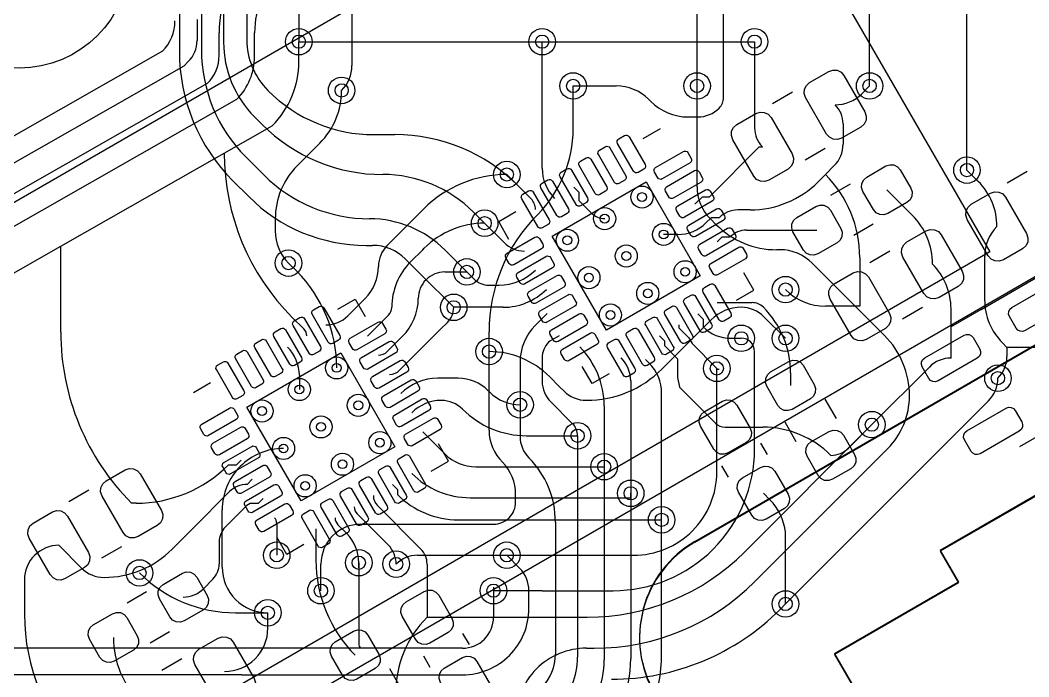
# Model space of a CAD drawing. Header units: millimetres. Extents: x -220 to 263, y -14 to 135.
# Drawn here: x 32.03 to 54.82, y 33.75 to 48.58 of the extents above; entities that cross this region are included whole.
import ezdxf

# ---------------------------------------------------------------- set-up
doc = ezdxf.new("R2010")
doc.units = ezdxf.units.MM
doc.layers.get('0').update_dxf_attribs({"color": 96, "lineweight": 25, "true_color": 0x008000})
for name, color, linetype, lineweight, true_color in [('livello 10', 6, 'Continuous', 25, 0xff00ff), ('livello 11', 30, 'Continuous', 25, 0xff7f00), ('livello 7', 6, 'Continuous', 25, 0xff00ff), ('livello 8', 18, 'Continuous', 25, 0x000000), ('livello 9', 18, 'Continuous', 25, 0x000000)]:
    doc.layers.add(name, color=color, linetype=linetype, lineweight=lineweight, true_color=true_color)

msp = doc.modelspace()

# ---------------------------------------------------------------- linework, layer by layer
msp.add_circle((32, 50), 2.5)
at = {"layer": 'livello 10'}
msp.add_line((56.279, 43.551), (16.327, 20.485), dxfattribs=at)
at = {"layer": 'livello 10', "color": 6, "true_color": 0xff00ff, "flags": 128}
for points in [[(55.242, 38.005), (52.817, 36.604)], [(52.817, 36.604), (53.23, 35.89)], [(53.23, 35.89), (50.432, 34.275)], [(50.432, 34.275), (51.294, 32.782)]]:
    msp.add_lwpolyline(points, dxfattribs=at)
at = {"layer": 'livello 11', "color": 249, "true_color": 0x4a242d, "flags": 128}
for points in [[(15.027, 34.745), (47.936, 53.745)], [(47.936, 53.745), (53.936, 43.353)], [(53.936, 43.353), (21.027, 24.353)]]:
    msp.add_lwpolyline(points, dxfattribs=at)
at = {"layer": 'livello 11', "color": 139, "true_color": 0x174d58, "flags": 128}
for points in [[(49.029, 46.705), (49.481, 46.966)], [(46.105, 45.915), (46.495, 46.14)], [(49.764, 45.432), (50.216, 45.693)], [(54.781, 45.166), (54.329, 44.905)], [(50.782, 44.879), (50.341, 44.624)], [(43.23, 44.255), (42.84, 44.03)], [(42.84, 44.03), (43.065, 43.64)], [(51.304, 43.974), (50.863, 43.719)], [(51.681, 43.366), (51.229, 43.105)], [(48.605, 42.485), (48.38, 42.875)], [(53.743, 42.05), (55.301, 42.95)], [(48.215, 42.26), (48.605, 42.485)], [(52.416, 42.093), (51.964, 41.832)], [(53.743, 42.05), (53.05, 41.65)], [(44.95, 40.375), (44.725, 40.765)], [(45.34, 40.6), (44.95, 40.375)], [(50.471, 39.587), (50.216, 40.028)], [(49.566, 39.064), (49.311, 39.505)], [(55.303, 39.348), (54.61, 38.948)], [(48.76, 39.028), (48.906, 38.774)], [(47.876, 38.517), (48.023, 38.264)]]:
    msp.add_lwpolyline(points, dxfattribs=at)
at = {"layer": 'livello 11', "color": 250, "true_color": 0x3d3d3d, "flags": 128}
for points in [[(47.273, 36.793), (59.397, 43.793)], [(55.242, 37.988), (52.817, 36.588)], [(52.817, 36.588), (53.23, 35.873)], [(53.23, 35.873), (50.432, 34.258)], [(50.432, 34.258), (51.294, 32.765)]]:
    msp.add_lwpolyline(points, dxfattribs=at)
at = {"layer": 'livello 11', "color": 168, "true_color": 0x0d115e, "flags": 128}
for points in [[(39.205, 42.056), (39.595, 42.281)], [(39.595, 42.281), (39.82, 41.892)], [(36.33, 40.396), (35.94, 40.171)], [(41.705, 38.627), (41.48, 39.016)], [(41.315, 38.402), (41.705, 38.627)], [(33.581, 37.966), (33.129, 37.705)], [(38.05, 36.517), (37.825, 36.906)], [(38.44, 36.742), (38.05, 36.517)], [(34.316, 36.693), (33.864, 36.432)], [(34.441, 35.424), (34.882, 35.679)], [(34.963, 34.519), (35.404, 34.774)], [(42.022, 34.734), (42.169, 34.48)], [(41.139, 34.224), (41.285, 33.97)], [(35.229, 33.905), (35.681, 34.166)], [(40.634, 33.493), (40.379, 33.934)]]:
    msp.add_lwpolyline(points, dxfattribs=at)
at = {"layer": 'livello 11', "color": 250, "true_color": 0x2f2d31, "flags": 128}
for points in [[(55.242, 38.005), (52.817, 36.604)], [(52.817, 36.604), (53.23, 35.89)], [(53.23, 35.89), (50.432, 34.275)], [(50.432, 34.275), (51.294, 32.782)]]:
    msp.add_lwpolyline(points, dxfattribs=at)
at = {"layer": 'livello 11', "color": 250, "true_color": 0x3d3d3d, "flags": 128}
msp.add_lwpolyline([(47.273, 36.793, 0.414217), (46.358, 33.378)], format="xyb", dxfattribs=at)
at = {"layer": 'livello 11', "color": 250, "true_color": 0x2f2d31}
msp.add_circle((32, 50), 2.5, dxfattribs=at)
at = {"layer": 'livello 7', "color": 6, "true_color": 0xff00ff, "flags": 128}
for points in [[(47.273, 36.81), (59.397, 43.81)], [(55.242, 38.005), (52.817, 36.604)], [(52.817, 36.604), (53.23, 35.89)], [(53.23, 35.89), (50.432, 34.275)], [(50.432, 34.275), (51.294, 32.782)]]:
    msp.add_lwpolyline(points, dxfattribs=at)
msp.add_lwpolyline([(47.273, 36.81, 0.414217), (46.358, 33.395)], format="xyb", dxfattribs=at)
at = {"layer": 'livello 8', "color": 163, "true_color": 0x4d7fc4, "flags": 128}
for points in [[(38.323, 63.099), (38.323, 48.099)], [(37.148, 60.124), (37.148, 48.146)], [(36.623, 58.975), (36.623, 48.089)], [(36.123, 58.775), (36.123, 47.913)], [(35.623, 58.575), (35.623, 47.879)], [(47.923, 47.599), (47.923, 49.399)], [(39.523, 49.199), (39.523, 47.558)], [(51.223, 47.099), (51.223, 49.199)], [(53.423, 45.199), (53.423, 49.199)], [(47.323, 47.099), (47.323, 48.799)], [(43.823, 45.241), (43.823, 48.099)], [(48.623, 48.099), (48.623, 46.152)], [(47.923, 46.84), (47.923, 47.599)], [(49.775, 46.835), (49.743, 46.928), (49.75, 47.025), (49.793, 47.113), (49.866, 47.177), (50.299, 47.427), (50.392, 47.458), (50.489, 47.452), (50.576, 47.409), (50.641, 47.335), (51.116, 46.513), (51.147, 46.42), (51.141, 46.323), (51.098, 46.235), (51.024, 46.171), (50.591, 45.921), (50.499, 45.89), (50.402, 45.896), (50.314, 45.939), (50.25, 46.013), (49.775, 46.835)], [(37.623, 46.999), (37.633, 46.989)], [(44.523, 47.099), (45.498, 47.099)], [(51.047, 46.923), (51.223, 47.099)], [(46.223, 46.799), (46.269, 46.753)], [(48.129, 45.885), (48.098, 45.978), (48.104, 46.075), (48.147, 46.163), (48.221, 46.227), (48.654, 46.477), (48.746, 46.508), (48.843, 46.502), (48.931, 46.459), (48.995, 46.385), (49.47, 45.563), (49.502, 45.47), (49.495, 45.373), (49.452, 45.285), (49.379, 45.221), (48.946, 44.971), (48.853, 44.94), (48.756, 44.946), (48.669, 44.989), (48.604, 45.063), (48.129, 45.885)], [(37.323, 46.399), (37.491, 46.23)], [(47.123, 46.399), (47.34, 46.399)], [(50.623, 46.246), (50.623, 45.782)], [(40.023, 45.999), (40.496, 45.999)], [(46.147, 45.322), (46.157, 45.294), (46.155, 45.265), (46.142, 45.238), (46.12, 45.219), (45.99, 45.144), (45.962, 45.135), (45.933, 45.137), (45.907, 45.15), (45.888, 45.172), (45.525, 45.799), (45.516, 45.827), (45.518, 45.856), (45.531, 45.883), (45.553, 45.902), (45.682, 45.977), (45.71, 45.986), (45.739, 45.984), (45.766, 45.971), (45.785, 45.949), (46.147, 45.322)], [(45.714, 45.072), (45.724, 45.044), (45.722, 45.015), (45.709, 44.988), (45.687, 44.969), (45.557, 44.894), (45.529, 44.885), (45.5, 44.887), (45.474, 44.9), (45.455, 44.922), (45.092, 45.549), (45.083, 45.577), (45.085, 45.606), (45.098, 45.633), (45.12, 45.652), (45.249, 45.727), (45.277, 45.736), (45.306, 45.734), (45.333, 45.721), (45.352, 45.699), (45.714, 45.072)], [(47.192, 45.463), (47.201, 45.435), (47.199, 45.406), (47.186, 45.379), (47.164, 45.36), (46.536, 44.998), (46.509, 44.988), (46.48, 44.99), (46.453, 45.003), (46.434, 45.025), (46.359, 45.155), (46.35, 45.183), (46.352, 45.212), (46.364, 45.238), (46.386, 45.257), (47.014, 45.62), (47.042, 45.629), (47.071, 45.627), (47.098, 45.615), (47.117, 45.593), (47.192, 45.463)], [(47.603, 44.598), (48.727, 45.722)], [(48.727, 45.722), (48.8, 45.724)], [(37.123, 45.499), (37.533, 45.089)], [(45.281, 44.822), (45.291, 44.794), (45.289, 44.765), (45.276, 44.738), (45.254, 44.719), (45.124, 44.644), (45.096, 44.635), (45.067, 44.637), (45.041, 44.65), (45.022, 44.672), (44.659, 45.299), (44.65, 45.327), (44.652, 45.356), (44.665, 45.383), (44.687, 45.402), (44.816, 45.477), (44.844, 45.486), (44.873, 45.484), (44.9, 45.471), (44.919, 45.449), (45.281, 44.822)], [(44.848, 44.572), (44.858, 44.544), (44.856, 44.515), (44.843, 44.488), (44.821, 44.469), (44.691, 44.394), (44.663, 44.385), (44.634, 44.387), (44.608, 44.4), (44.589, 44.422), (44.226, 45.049), (44.217, 45.077), (44.219, 45.106), (44.232, 45.133), (44.254, 45.152), (44.383, 45.227), (44.411, 45.236), (44.44, 45.234), (44.467, 45.221), (44.486, 45.199), (44.848, 44.572)], [(47.442, 45.03), (47.451, 45.002), (47.449, 44.973), (47.436, 44.946), (47.414, 44.927), (46.786, 44.565), (46.759, 44.555), (46.73, 44.557), (46.703, 44.57), (46.684, 44.592), (46.609, 44.722), (46.6, 44.75), (46.602, 44.779), (46.614, 44.805), (46.636, 44.824), (47.264, 45.187), (47.292, 45.196), (47.321, 45.194), (47.348, 45.182), (47.367, 45.159), (47.442, 45.03)], [(50.423, 45.299), (50.223, 45.099)], [(52.154, 44.793), (52.183, 44.706), (52.177, 44.613), (52.136, 44.53), (52.067, 44.469), (51.634, 44.219), (51.546, 44.189), (51.454, 44.195), (51.37, 44.236), (51.309, 44.306), (51.072, 44.717), (51.042, 44.805), (51.048, 44.897), (51.089, 44.98), (51.159, 45.042), (51.592, 45.292), (51.68, 45.321), (51.772, 45.315), (51.855, 45.274), (51.916, 45.205), (52.154, 44.793)], [(53.677, 44.944), (53.423, 45.199)], [(36.833, 44.957), (37.191, 44.599)], [(43.273, 44.849), (43.023, 45.099)], [(44.415, 44.322), (44.425, 44.294), (44.423, 44.265), (44.41, 44.238), (44.388, 44.219), (44.258, 44.144), (44.23, 44.135), (44.201, 44.137), (44.175, 44.15), (44.156, 44.172), (43.793, 44.799), (43.784, 44.827), (43.786, 44.856), (43.799, 44.883), (43.821, 44.902), (43.95, 44.977), (43.978, 44.986), (44.007, 44.984), (44.034, 44.971), (44.053, 44.949), (44.415, 44.322)], [(46.171, 44.931), (47.396, 42.809), (45.274, 41.584), (44.049, 43.706), (46.171, 44.931)], [(50.223, 45.099), (50.059, 44.935)], [(43.572, 44.549), (43.273, 44.849)], [(43.982, 44.072), (43.992, 44.044), (43.99, 44.015), (43.977, 43.988), (43.955, 43.969), (43.825, 43.894), (43.797, 43.885), (43.768, 43.887), (43.742, 43.9), (43.723, 43.922), (43.36, 44.549), (43.351, 44.577), (43.353, 44.606), (43.366, 44.633), (43.388, 44.652), (43.517, 44.727), (43.545, 44.736), (43.574, 44.734), (43.601, 44.721), (43.62, 44.699), (43.982, 44.072)], [(44.537, 44.81), (44.65, 44.697)], [(44.65, 44.697), (44.65, 44.514)], [(47.692, 44.597), (47.701, 44.569), (47.699, 44.54), (47.686, 44.513), (47.664, 44.494), (47.036, 44.132), (47.009, 44.122), (46.98, 44.124), (46.953, 44.137), (46.934, 44.159), (46.859, 44.289), (46.85, 44.317), (46.852, 44.346), (46.864, 44.372), (46.886, 44.391), (47.514, 44.754), (47.542, 44.763), (47.571, 44.761), (47.598, 44.748), (47.617, 44.726), (47.692, 44.597)], [(52.186, 44.181), (51.613, 44.755)], [(54.77, 43.763), (54.802, 43.67), (54.795, 43.573), (54.752, 43.485), (54.679, 43.421), (54.246, 43.171), (54.153, 43.14), (54.056, 43.146), (53.969, 43.189), (53.904, 43.263), (53.429, 44.085), (53.398, 44.178), (53.404, 44.275), (53.447, 44.363), (53.521, 44.427), (53.954, 44.677), (54.046, 44.708), (54.143, 44.702), (54.231, 44.659), (54.295, 44.585), (54.77, 43.763)], [(44.65, 44.514), (44.941, 44.224)], [(47.289, 44.443), (47.444, 44.598)], [(47.444, 44.598), (47.603, 44.598)], [(42.271, 44.25), (42.523, 43.999)], [(47.942, 44.164), (47.951, 44.136), (47.949, 44.107), (47.936, 44.08), (47.914, 44.061), (47.286, 43.699), (47.259, 43.689), (47.23, 43.691), (47.203, 43.704), (47.184, 43.726), (47.109, 43.856), (47.1, 43.884), (47.102, 43.913), (47.114, 43.939), (47.136, 43.958), (47.764, 44.321), (47.792, 44.33), (47.821, 44.328), (47.848, 44.315), (47.867, 44.293), (47.942, 44.164)], [(47.275, 44.443), (47.289, 44.443)], [(48.523, 44.299), (48.246, 44.299)], [(50.573, 43.881), (50.603, 43.793), (50.597, 43.701), (50.556, 43.617), (50.486, 43.556), (50.053, 43.306), (49.965, 43.277), (49.873, 43.283), (49.79, 43.324), (49.729, 43.393), (49.491, 43.805), (49.462, 43.892), (49.468, 43.985), (49.509, 44.068), (49.578, 44.129), (50.011, 44.379), (50.099, 44.409), (50.191, 44.403), (50.275, 44.362), (50.336, 44.292), (50.573, 43.881)], [(42.96, 43.562), (42.523, 43.999)], [(47.639, 44.123), (47.525, 44.01)], [(47.821, 44.123), (47.639, 44.123)], [(48.192, 43.731), (48.201, 43.703), (48.199, 43.674), (48.186, 43.647), (48.164, 43.628), (47.536, 43.266), (47.509, 43.256), (47.48, 43.258), (47.453, 43.271), (47.434, 43.293), (47.359, 43.423), (47.35, 43.451), (47.352, 43.48), (47.364, 43.506), (47.386, 43.525), (48.014, 43.888), (48.042, 43.897), (48.071, 43.895), (48.098, 43.882), (48.117, 43.86), (48.192, 43.731)], [(48.44, 43.843), (50.032, 43.843)], [(53.316, 42.913), (53.347, 42.82), (53.341, 42.723), (53.298, 42.635), (53.224, 42.571), (52.791, 42.321), (52.699, 42.29), (52.602, 42.296), (52.514, 42.339), (52.45, 42.413), (51.975, 43.235), (51.943, 43.328), (51.95, 43.425), (51.993, 43.513), (52.066, 43.577), (52.499, 43.827), (52.592, 43.858), (52.689, 43.852), (52.776, 43.809), (52.841, 43.735), (53.316, 42.913)], [(43.836, 43.525), (43.845, 43.497), (43.843, 43.468), (43.831, 43.442), (43.809, 43.423), (43.181, 43.06), (43.153, 43.051), (43.124, 43.053), (43.097, 43.066), (43.078, 43.088), (43.003, 43.218), (42.994, 43.245), (42.996, 43.274), (43.009, 43.301), (43.031, 43.32), (43.659, 43.682), (43.686, 43.692), (43.715, 43.69), (43.742, 43.677), (43.761, 43.655), (43.836, 43.525)], [(46.886, 43.745), (46.567, 43.745)], [(47.775, 43.577), (47.889, 43.69)], [(47.889, 43.69), (48.071, 43.69)], [(39.846, 43.499), (39.991, 43.499)], [(41.63, 43.392), (42.123, 42.899)], [(48.442, 43.298), (48.451, 43.27), (48.449, 43.241), (48.436, 43.214), (48.414, 43.195), (47.786, 42.833), (47.759, 42.823), (47.73, 42.825), (47.703, 42.838), (47.684, 42.86), (47.609, 42.99), (47.6, 43.018), (47.602, 43.047), (47.614, 43.073), (47.636, 43.092), (48.264, 43.455), (48.292, 43.464), (48.321, 43.462), (48.348, 43.449), (48.367, 43.427), (48.442, 43.298)], [(38.091, 43.099), (38.275, 42.915)], [(40.728, 43.194), (41.081, 42.84)], [(44.086, 43.092), (44.095, 43.064), (44.093, 43.035), (44.081, 43.009), (44.059, 42.99), (43.431, 42.627), (43.403, 42.618), (43.374, 42.62), (43.347, 42.633), (43.328, 42.655), (43.253, 42.784), (43.244, 42.812), (43.246, 42.841), (43.259, 42.868), (43.281, 42.887), (43.909, 43.249), (43.936, 43.259), (43.965, 43.257), (43.992, 43.244), (44.011, 43.222), (44.086, 43.092)], [(51, 43.222), (51, 42.124)], [(53.823, 42.265), (53.823, 43.255)], [(42.281, 42.74), (42.123, 42.899)], [(51.67, 41.963), (51.702, 41.87), (51.695, 41.773), (51.652, 41.685), (51.579, 41.621), (51.146, 41.371), (51.053, 41.34), (50.956, 41.346), (50.869, 41.389), (50.804, 41.463), (50.329, 42.285), (50.298, 42.378), (50.304, 42.475), (50.347, 42.563), (50.421, 42.627), (50.854, 42.877), (50.946, 42.908), (51.043, 42.902), (51.131, 42.859), (51.195, 42.785), (51.67, 41.963)], [(41.823, 42.099), (41.081, 42.84)], [(44.336, 42.659), (44.345, 42.631), (44.343, 42.602), (44.331, 42.576), (44.309, 42.557), (43.681, 42.194), (43.653, 42.185), (43.624, 42.187), (43.597, 42.2), (43.578, 42.222), (43.503, 42.351), (43.494, 42.379), (43.496, 42.408), (43.509, 42.435), (43.531, 42.454), (44.159, 42.816), (44.186, 42.826), (44.215, 42.824), (44.242, 42.811), (44.261, 42.789), (44.336, 42.659)], [(48.085, 41.966), (48.094, 41.938), (48.092, 41.909), (48.079, 41.883), (48.057, 41.863), (47.928, 41.788), (47.9, 41.779), (47.871, 41.781), (47.844, 41.794), (47.825, 41.816), (47.463, 42.444), (47.453, 42.471), (47.455, 42.5), (47.468, 42.527), (47.49, 42.546), (47.62, 42.621), (47.648, 42.63), (47.677, 42.628), (47.703, 42.616), (47.722, 42.594), (48.085, 41.966)], [(42.623, 42.599), (42.85, 42.599)], [(55.681, 42.292), (55.7, 42.236), (55.696, 42.178), (55.67, 42.125), (55.626, 42.087), (54.739, 41.574), (54.683, 41.556), (54.625, 41.559), (54.572, 41.585), (54.534, 41.629), (54.384, 41.889), (54.365, 41.944), (54.369, 42.003), (54.395, 42.055), (54.439, 42.094), (55.326, 42.606), (55.382, 42.625), (55.44, 42.621), (55.493, 42.596), (55.531, 42.552), (55.681, 42.292)], [(44.586, 42.226), (44.595, 42.198), (44.593, 42.169), (44.581, 42.143), (44.559, 42.124), (43.931, 41.761), (43.903, 41.752), (43.874, 41.754), (43.847, 41.767), (43.828, 41.789), (43.753, 41.918), (43.744, 41.946), (43.746, 41.975), (43.759, 42.002), (43.781, 42.021), (44.409, 42.383), (44.436, 42.393), (44.465, 42.391), (44.492, 42.378), (44.511, 42.356), (44.586, 42.226)], [(47.652, 41.716), (47.661, 41.688), (47.659, 41.659), (47.646, 41.633), (47.624, 41.613), (47.495, 41.538), (47.467, 41.529), (47.438, 41.531), (47.411, 41.544), (47.392, 41.566), (47.03, 42.194), (47.02, 42.221), (47.022, 42.25), (47.035, 42.277), (47.057, 42.296), (47.187, 42.371), (47.215, 42.38), (47.244, 42.378), (47.27, 42.366), (47.289, 42.344), (47.652, 41.716)], [(47.774, 42.205), (48.567, 42.205)], [(42.939, 42.099), (41.823, 42.099)], [(43.935, 41.959), (43.668, 41.692)], [(44.836, 41.793), (44.845, 41.765), (44.843, 41.736), (44.831, 41.71), (44.809, 41.691), (44.181, 41.328), (44.153, 41.319), (44.124, 41.321), (44.097, 41.334), (44.078, 41.356), (44.003, 41.485), (43.994, 41.513), (43.996, 41.542), (44.009, 41.569), (44.031, 41.588), (44.659, 41.95), (44.686, 41.96), (44.715, 41.958), (44.742, 41.945), (44.761, 41.923), (44.836, 41.793)], [(47.219, 41.466), (47.228, 41.438), (47.226, 41.409), (47.213, 41.383), (47.191, 41.363), (47.062, 41.288), (47.034, 41.279), (47.005, 41.281), (46.978, 41.294), (46.959, 41.316), (46.597, 41.944), (46.587, 41.971), (46.589, 42), (46.602, 42.027), (46.624, 42.046), (46.754, 42.121), (46.782, 42.13), (46.811, 42.128), (46.837, 42.116), (46.856, 42.094), (47.219, 41.466)], [(47.341, 41.955), (47.464, 41.832)], [(51, 42.124), (50.228, 42.124)], [(53.062, 40.953), (53.062, 42.067)], [(46.786, 41.216), (46.795, 41.188), (46.793, 41.159), (46.78, 41.133), (46.758, 41.113), (46.629, 41.038), (46.601, 41.029), (46.572, 41.031), (46.545, 41.044), (46.526, 41.066), (46.164, 41.694), (46.154, 41.721), (46.156, 41.75), (46.169, 41.777), (46.191, 41.796), (46.321, 41.871), (46.349, 41.88), (46.378, 41.878), (46.404, 41.866), (46.423, 41.844), (46.786, 41.216)], [(47.464, 41.832), (47.464, 41.658)], [(45.086, 41.36), (45.095, 41.332), (45.093, 41.303), (45.081, 41.277), (45.059, 41.258), (44.431, 40.895), (44.403, 40.886), (44.374, 40.888), (44.347, 40.901), (44.328, 40.923), (44.253, 41.052), (44.244, 41.08), (44.246, 41.109), (44.259, 41.136), (44.281, 41.155), (44.909, 41.517), (44.936, 41.527), (44.965, 41.525), (44.992, 41.512), (45.011, 41.49), (45.086, 41.36)], [(46.353, 40.966), (46.362, 40.938), (46.36, 40.909), (46.347, 40.883), (46.325, 40.863), (46.196, 40.788), (46.168, 40.779), (46.139, 40.781), (46.112, 40.794), (46.093, 40.816), (45.731, 41.444), (45.721, 41.471), (45.723, 41.5), (45.736, 41.527), (45.758, 41.546), (45.888, 41.621), (45.916, 41.63), (45.945, 41.628), (45.971, 41.616), (45.99, 41.594), (46.353, 40.966)], [(46.908, 41.705), (46.908, 41.639)], [(46.908, 41.639), (47.134, 41.413)], [(53.711, 41.154), (53.73, 41.099), (53.726, 41.04), (53.7, 40.988), (53.656, 40.949), (52.769, 40.437), (52.713, 40.418), (52.655, 40.422), (52.602, 40.448), (52.564, 40.492), (52.414, 40.752), (52.395, 40.807), (52.399, 40.865), (52.425, 40.918), (52.469, 40.956), (53.356, 41.469), (53.412, 41.488), (53.47, 41.484), (53.523, 41.458), (53.561, 41.414), (53.711, 41.154)], [(43.996, 41.337), (43.968, 41.309)], [(44.205, 41.458), (43.996, 41.337)], [(45.92, 40.716), (45.929, 40.688), (45.927, 40.659), (45.914, 40.633), (45.892, 40.613), (45.763, 40.538), (45.735, 40.529), (45.706, 40.531), (45.679, 40.544), (45.66, 40.566), (45.298, 41.194), (45.288, 41.221), (45.29, 41.25), (45.303, 41.277), (45.325, 41.296), (45.455, 41.371), (45.483, 41.38), (45.512, 41.378), (45.538, 41.366), (45.557, 41.344), (45.92, 40.716)], [(46.475, 41.455), (46.588, 41.341)], [(46.588, 41.341), (46.588, 41.234)], [(47.134, 41.413), (47.21, 41.281)], [(47.21, 41.281), (47.771, 40.72)], [(48.088, 41.399), (48.323, 41.399)], [(54.327, 41.195), (54.223, 41.299)], [(38.374, 37.726), (37.149, 39.847), (39.271, 41.072), (40.496, 38.951), (38.374, 37.726)], [(42.623, 40.899), (42.623, 41.099)], [(46.588, 41.234), (46.882, 40.939)], [(54.327, 41.195), (54.327, 40.992)], [(55.434, 41.195), (54.327, 41.195)], [(42.623, 39.323), (42.623, 40.899)], [(43.323, 40.858), (43.323, 40.523)], [(43.823, 40.958), (43.823, 40.43)], [(46.24, 40.84), (46.159, 40.921)], [(46.882, 40.939), (46.882, 40.511)], [(49.473, 39.795), (49.385, 39.765), (49.293, 39.771), (49.21, 39.812), (49.149, 39.882), (48.899, 40.315), (48.869, 40.403), (48.875, 40.495), (48.916, 40.578), (48.986, 40.64), (49.397, 40.877), (49.485, 40.907), (49.577, 40.901), (49.66, 40.86), (49.721, 40.79), (49.971, 40.357), (50.001, 40.269), (49.995, 40.177), (49.954, 40.094), (49.884, 40.033), (49.473, 39.795)], [(49.435, 40.62), (49.435, 40.336)], [(51.273, 39.449), (52.574, 40.751)], [(43.323, 40.523), (43.323, 39.899)], [(45.823, 40.438), (45.823, 34.162)], [(46.882, 40.511), (46.925, 40.297)], [(46.523, 34.274), (46.523, 40.158)], [(46.925, 40.297), (47.736, 39.486)], [(43.323, 39.899), (43.323, 39.182)], [(44.015, 39.965), (44.51, 39.47)], [(47.897, 39.977), (47.985, 40.007), (48.077, 40.001), (48.16, 39.96), (48.221, 39.89), (48.521, 39.371), (48.551, 39.283), (48.545, 39.19), (48.504, 39.107), (48.434, 39.046), (48.023, 38.809), (47.935, 38.779), (47.843, 38.785), (47.76, 38.826), (47.699, 38.896), (47.399, 39.415), (47.369, 39.503), (47.375, 39.595), (47.416, 39.678), (47.486, 39.74), (47.897, 39.977)], [(45.223, 39.871), (45.223, 34.14)], [(54.661, 39.509), (54.68, 39.453), (54.676, 39.395), (54.65, 39.343), (54.606, 39.304), (53.719, 38.791), (53.663, 38.773), (53.605, 38.776), (53.552, 38.802), (53.514, 38.846), (53.364, 39.106), (53.345, 39.162), (53.349, 39.22), (53.375, 39.272), (53.419, 39.311), (54.306, 39.824), (54.362, 39.842), (54.42, 39.839), (54.473, 39.813), (54.511, 39.769), (54.661, 39.509)], [(50.743, 38.919), (51.273, 39.449)], [(47.96, 39.393), (48.809, 39.393)], [(50.386, 38.215), (50.298, 38.185), (50.205, 38.191), (50.122, 38.232), (50.061, 38.302), (49.811, 38.735), (49.781, 38.822), (49.787, 38.915), (49.828, 38.998), (49.898, 39.059), (50.309, 39.297), (50.397, 39.326), (50.49, 39.32), (50.573, 39.279), (50.634, 39.21), (50.884, 38.777), (50.914, 38.689), (50.908, 38.596), (50.867, 38.513), (50.797, 38.452), (50.386, 38.215)], [(44.623, 39.199), (44.623, 34.195)], [(48.759, 38.483), (48.847, 38.513), (48.94, 38.507), (49.023, 38.466), (49.084, 38.396), (49.384, 37.877), (49.414, 37.789), (49.408, 37.696), (49.367, 37.613), (49.297, 37.552), (48.886, 37.315), (48.798, 37.285), (48.705, 37.291), (48.622, 37.332), (48.561, 37.402), (48.261, 37.921), (48.231, 38.009), (48.237, 38.101), (48.278, 38.185), (48.348, 38.246), (48.759, 38.483)], [(43.223, 37.699), (43.223, 37.875)], [(48.969, 37.753), (48.823, 37.899)], [(36.591, 36.231), (36.591, 37.524)], [(39.723, 37.199), (42.723, 37.199)], [(44.123, 37.25), (44.123, 34.263)], [(49.32, 35.401), (49.32, 37.018)], [(41.005, 36.499), (43.023, 36.499)], [(43.312, 36.21), (43.023, 36.499)], [(38.823, 35.699), (38.823, 36.299)], [(39.678, 36.331), (39.678, 34.506)], [(42.723, 35.775), (42.723, 35.099)], [(43.523, 35.298), (43.523, 35.699)], [(49.323, 35.399), (49.32, 35.401)], [(36.895, 35.199), (37.623, 35.199)], [(37.423, 34.399), (31.454, 34.399)], [(39.723, 34.399), (37.423, 34.399)], [(42.023, 34.399), (39.723, 34.399)], [(37.034, 33.799), (31.754, 33.799)], [(37.034, 33.799), (42.024, 33.799)]]:
    msp.add_lwpolyline(points, dxfattribs=at)
for points in [[(37.148, 48.146, 0.198927), (37.623, 46.999)], [(35.623, 47.879, 0.198914), (36.833, 44.957)], [(36.123, 47.913, 0.198912), (37.123, 45.499)], [(36.623, 48.089, 0.198911), (37.323, 46.399)], [(39.291, 46.999, 0.198908), (39.523, 47.558)], [(37.633, 46.989, 0.198915), (40.023, 45.999)], [(46.223, 46.799, 0.198914), (45.498, 47.099)], [(46.269, 46.753, 0.198928), (47.123, 46.399)], [(47.823, 46.599, 0.198847), (47.923, 46.84)], [(50.445, 46.674, 0.198883), (51.047, 46.923)], [(47.34, 46.399, 0.198948), (47.823, 46.599)], [(50.623, 46.246, 0.198909), (50.445, 46.674)], [(37.491, 46.23, 0.198917), (40.223, 45.099)], [(48.622, 46.152, 0.198909), (48.8, 45.724)], [(43.273, 44.849, 0.198913), (40.496, 45.999)], [(50.423, 45.299, 0.198878), (50.623, 45.782)], [(43.822, 45.241, 0.198929), (44.104, 44.56)], [(37.533, 45.089, 0.198915), (39.923, 44.099)], [(42.271, 44.25, 0.198906), (40.223, 45.099)], [(48.523, 44.299, 0.1989), (50.059, 44.935)], [(51, 43.222, 0.198907), (50.223, 45.099)], [(54.1, 43.924, 0.198917), (53.677, 44.944)], [(37.191, 44.599, 0.198912), (39.846, 43.499)], [(43.671, 44.31, 0.19889), (43.572, 44.549)], [(44.941, 44.224, 0.198937), (45.235, 44.102)], [(48.246, 44.299, 0.198912), (47.821, 44.123)], [(41.63, 43.392, 0.198913), (39.923, 44.099)], [(46.886, 43.745, 0.19892), (47.525, 44.01)], [(52.645, 43.074, 0.198908), (52.186, 44.181)], [(48.44, 43.843, 0.198925), (48.071, 43.69)], [(54.1, 43.924, 0.198921), (53.823, 43.255)], [(42.96, 43.562, 0.198912), (43.42, 43.371)], [(40.728, 43.194, 0.198916), (39.991, 43.499)], [(39.179, 40.731, 0.198913), (38.275, 42.915)], [(42.85, 42.599, 0.198896), (43.67, 42.938)], [(53.062, 42.067, 0.198901), (52.645, 43.074)], [(42.281, 42.74, 0.198937), (42.623, 42.599)], [(42.939, 42.099, 0.198897), (43.92, 42.505)], [(49.323, 42.499, 0.198911), (50.228, 42.124)], [(48.823, 42.099, 0.198902), (48.567, 42.205)], [(53.822, 42.265, 0.198921), (54.223, 41.299)], [(49.435, 40.62, 0.198907), (48.823, 42.099)], [(43.668, 41.692, 0.198903), (43.323, 40.858)], [(47.464, 41.658, 0.198932), (48.088, 41.399)], [(43.968, 41.309, 0.198933), (43.823, 40.958)], [(45.223, 39.871, 0.198909), (44.67, 41.206)], [(45.823, 40.438, 0.198944), (45.609, 40.955)], [(46.522, 40.158, 0.198915), (46.24, 40.84)], [(53.062, 40.953, 0.198924), (52.574, 40.751)], [(54.123, 40.499, 0.198884), (54.327, 40.992)], [(47.771, 40.72, 0.199142), (47.823, 40.699)], [(43.823, 40.43, 0.198922), (44.015, 39.965)], [(44.623, 39.199, 0.198948), (44.51, 39.47)], [(47.736, 39.486, 0.198915), (47.96, 39.393)], [(42.622, 39.323, 0.198924), (42.923, 38.599)], [(50.347, 38.756, 0.198912), (48.809, 39.393)], [(43.323, 39.182, 0.19891), (43.523, 38.699)], [(37.978, 38.911, 0.414214), (36.591, 37.524)], [(50.348, 38.756, 0.198878), (50.743, 38.919)], [(43.223, 37.875, 0.198914), (42.923, 38.599)], [(44.122, 37.25, 0.198907), (43.523, 38.699)], [(42.723, 37.199, 0.414214), (43.223, 37.699)], [(49.32, 37.018, 0.169402), (48.969, 37.753)], [(39.723, 37.199, 0.414214), (38.823, 36.299)], [(41.005, 36.499, 0.19891), (40.523, 36.299)], [(34.722, 36.099, 0.198912), (36.895, 35.199)], [(36.591, 36.231, 0.414214), (37.623, 35.199)], [(43.523, 35.699, 0.1989), (43.312, 36.21)], [(54.118, 29.595, 0.198912), (56.523, 35.399)], [(42.024, 33.799, 0.414214), (43.523, 35.298)], [(42.023, 34.399, 0.414214), (42.723, 35.099)], [(54.013, 30.29, 0.198912), (55.923, 34.899)], [(39.678, 34.506, 0.199028), (39.723, 34.399)], [(43.026, 32.599, 0.414214), (44.623, 34.195)], [(43.058, 33.199, 0.414214), (44.123, 34.263)], [(43.147, 30.899, 0.414214), (46.523, 34.274)], [(43.16, 31.499, 0.414214), (45.823, 34.162)], [(43.181, 32.099, 0.414214), (45.223, 34.14)]]:
    msp.add_lwpolyline(points, format="xyb", dxfattribs=at)
at = {"layer": 'livello 8', "color": 7, "true_color": 0xececec}
for centre in [(38.323, 48.099), (43.823, 48.099), (48.623, 48.099), (39.291, 46.999), (44.523, 47.099), (47.323, 47.099), (51.223, 47.099), (43.023, 45.099), (53.423, 45.199), (42.523, 43.999), (38.091, 43.099), (42.123, 42.899), (49.323, 42.499), (41.823, 42.099), (48.323, 41.399), (49.323, 41.399), (42.623, 41.099), (47.771, 40.72), (54.123, 40.499), (43.323, 39.899), (51.273, 39.449), (44.623, 39.199), (45.223, 38.499), (45.823, 37.898), (46.523, 37.299), (37.823, 36.499), (43.023, 36.499), (39.678, 36.331), (40.523, 36.299), (34.723, 36.099), (38.823, 35.699), (42.723, 35.699), (49.323, 35.399), (37.623, 35.199)]:
    msp.add_circle(centre, 0.3, dxfattribs=at)
at = {"layer": 'livello 8', "color": 7}
for centre, radius in [((38.323, 48.099), 0.15), ((43.823, 48.099), 0.15), ((48.623, 48.099), 0.15), ((44.523, 47.099), 0.15), ((47.323, 47.099), 0.15), ((51.223, 47.099), 0.15), ((39.291, 46.999), 0.15), ((43.023, 45.099), 0.15), ((53.423, 45.199), 0.15), ((46.079, 44.589), 0.1), ((42.523, 43.999), 0.15), ((45.235, 44.102), 0.1), ((46.567, 43.745), 0.1), ((44.391, 43.614), 0.1), ((45.723, 43.258), 0.1), ((38.091, 43.099), 0.15), ((42.123, 42.899), 0.15), ((44.878, 42.77), 0.1), ((47.054, 42.901), 0.1), ((49.323, 42.499), 0.15), ((46.21, 42.413), 0.1), ((41.823, 42.099), 0.15), ((45.366, 41.926), 0.1), ((48.323, 41.399), 0.15), ((49.323, 41.399), 0.15), ((42.623, 41.099), 0.15), ((39.179, 40.731), 0.1), ((47.771, 40.72), 0.15), ((54.123, 40.499), 0.15), ((38.335, 40.243), 0.1), ((39.667, 39.886), 0.1), ((43.323, 39.899), 0.15), ((37.491, 39.756), 0.1), ((38.823, 39.399), 0.1), ((51.273, 39.449), 0.15), ((44.623, 39.199), 0.15), ((37.978, 38.911), 0.1), ((40.154, 39.042), 0.1), ((39.31, 38.555), 0.1), ((45.223, 38.499), 0.15), ((38.466, 38.067), 0.1), ((45.823, 37.898), 0.15), ((46.523, 37.299), 0.15), ((37.823, 36.499), 0.15), ((39.678, 36.331), 0.15), ((43.023, 36.499), 0.15), ((34.723, 36.099), 0.15), ((40.523, 36.299), 0.15), ((38.823, 35.699), 0.15), ((42.723, 35.699), 0.15), ((37.623, 35.199), 0.15), ((49.323, 35.399), 0.15)]:
    msp.add_circle(centre, radius, dxfattribs=at)
at = {"layer": 'livello 8', "color": 163, "true_color": 0x4d7fc4}
for centre in [(46.079, 44.589), (45.235, 44.102), (46.567, 43.745), (44.391, 43.614), (45.723, 43.258), (47.054, 42.901), (44.878, 42.77), (46.21, 42.413), (45.366, 41.926), (39.179, 40.731), (38.335, 40.243), (39.667, 39.886), (37.491, 39.756), (38.823, 39.399), (40.154, 39.042), (37.978, 38.911), (39.31, 38.555), (38.466, 38.067)]:
    msp.add_circle(centre, 0.25, dxfattribs=at)
at = {"layer": 'livello 9', "color": 22, "true_color": 0xc83434, "flags": 128}
for points in [[(39.323, 51.099, 0.414214), (36.523, 48.299)], [(39.423, 50.399, 0.414214), (37.323, 48.299)], [(35.239, 47.882, 0.198917), (35.524, 48.57)], [(35.826, 47.649, 0.198925), (36.023, 48.123)], [(36.262, 47.159, 0.198928), (36.523, 47.787)], [(36.922, 46.799, 0.198921), (37.323, 47.765)], [(37.723, 46.199, 0.198901), (38.323, 47.647)], [(38.796, 45.804, 0.198911), (39.291, 46.999)], [(43.722, 44.199, 0.198917), (44.523, 46.13)], [(36.639, 45.582, 0.198912), (38.176, 41.872)], [(38.286, 45.294, 0.198924), (37.791, 44.099)], [(43.023, 45.099, 0.198923), (41.145, 44.321)], [(47.322, 44.823, 0.198924), (47.623, 44.099)], [(42.523, 43.999, 0.198912), (41.157, 43.433)], [(43.722, 44.199, 0.198909), (42.623, 41.543)], [(37.791, 43.823, 0.198914), (38.091, 43.099)], [(47.757, 43.965, 0.198912), (49.123, 43.399)], [(40.317, 43.494, 0.198924), (40.123, 43.023)], [(49.923, 43.099, 0.198914), (49.198, 43.399)], [(40.847, 43.123, 0.198918), (40.423, 42.099)], [(39.822, 42.299, 0.198924), (40.123, 43.023)], [(41.623, 42.899, 0.414214), (41.023, 42.299)], [(40.669, 41.445, 0.19891), (41.023, 42.299)], [(40.351, 41.925, 0.198897), (40.423, 42.099)], [(41.681, 41.758, 0.198893), (41.823, 42.099)], [(48.323, 42.099, 0.19892), (47.64, 41.816)], [(48.835, 41.887, 0.198885), (48.323, 42.099)], [(38.936, 41.702, 0.198906), (39.43, 41.906)], [(32.944, 41.539, 0.198912), (34.545, 37.674)], [(38.503, 41.452, 0.198989), (38.437, 41.611)], [(48.623, 41.099, 0.414214), (48.323, 41.399)], [(52.123, 40.099, 0.198912), (51.557, 41.465)], [(38.335, 40.563, 0.198915), (38.07, 41.202)], [(40.125, 41.017, 0.198935), (40.322, 41.099)], [(43.988, 40.533, 0.198912), (42.623, 41.099)], [(40.375, 40.584, 0.198936), (40.601, 40.678)], [(44.823, 39.999, 0.198913), (46.53, 40.706)], [(41.465, 40.499, 0.198906), (40.625, 40.151)], [(42.605, 40.216, 0.198893), (41.923, 40.499)], [(53.91, 39.987, 0.1989), (54.123, 40.499)], [(42.64, 40.182, 0.19892), (43.323, 39.899)], [(44.31, 40.211, 0.198921), (44.823, 39.999)], [(41.546, 39.996, 0.198904), (40.876, 39.718)], [(42.022, 39.799, 0.198904), (41.546, 39.996)], [(51.628, 38.904, 0.198911), (52.123, 40.099)], [(42.023, 39.799, 0.198912), (43.471, 39.199)], [(41.621, 38.789, 0.198916), (42.323, 38.499)], [(45.424, 35.699, 0.414214), (48.623, 38.898)], [(34.648, 37.674, 0.198919), (36.724, 38.534)], [(40.874, 38.346, 0.198924), (42.195, 37.799)], [(45.885, 36.499, 0.414214), (47.771, 38.384)], [(37.156, 38.1, 0.198927), (36.76, 37.936)], [(40.008, 37.846, 0.198903), (40.101, 37.62)], [(40.554, 37.868, 0.198921), (41.927, 37.299)], [(39.575, 37.596, 0.198933), (39.642, 37.434)], [(37.823, 37.22, 0.198994), (37.77, 37.348)], [(39.142, 37.346, 0.199037), (39.208, 37.187)], [(36.664, 37.14, 0.198915), (36.523, 36.799)], [(39.678, 36.331, 0.198893), (39.406, 36.989)], [(32.9, 36.724, 0.414214), (32.123, 35.947)], [(40.523, 36.299, 0.198904), (40.343, 36.733)], [(33.923, 35.999, 0.1989), (35.459, 36.635)], [(41.222, 36.299, 0.198915), (41.081, 36.64)], [(44.843, 35.099, 0.198913), (48.393, 36.57)], [(36.381, 35.958, 0.198893), (36.523, 36.299)], [(38.709, 36.388, 0.198912), (39.598, 34.242)], [(33.414, 36.209, 0.198919), (33.923, 35.999)], [(45.001, 34.399, 0.198917), (48.623, 35.899)], [(35.713, 35.555, 0.198911), (36.167, 35.743)], [(32.123, 35.167, 0.198913), (33.445, 31.974)], [(45.391, 33.699, 0.198913), (49.201, 35.277)], [(41.222, 35.099, 0.198907), (40.51, 33.379)], [(36.645, 33.874, 0.414214), (37.623, 34.851)], [(34.132, 34.643, 0.198912), (34.734, 33.19)], [(44.823, 34.399, 0.414214), (43.223, 32.799)]]:
    msp.add_lwpolyline(points, format="xyb", dxfattribs=at)
for points in [[(36.023, 48.599), (36.023, 48.123)], [(36.523, 47.787), (36.523, 48.299)], [(37.323, 47.765), (37.323, 48.299)], [(38.323, 48.099), (48.623, 48.099)], [(38.323, 47.647), (38.323, 48.099)], [(35.239, 47.882), (27.113, 43.255)], [(35.723, 47.545), (35.826, 47.649)], [(35.723, 47.545), (27.39, 42.8)], [(28.215, 42.575), (36.262, 47.159)], [(44.523, 46.13), (44.523, 47.099)], [(47.323, 44.823), (47.323, 47.099)], [(22.695, 38.695), (36.923, 46.799)], [(36.639, 45.582), (37.723, 46.199)], [(38.796, 45.804), (38.291, 45.299)], [(32.944, 43.477), (36.639, 45.582)], [(38.291, 45.299), (38.286, 45.294)], [(46.171, 44.931), (47.396, 42.809), (45.274, 41.584), (44.049, 43.706), (46.171, 44.931)], [(40.623, 43.799), (41.145, 44.321)], [(37.791, 44.099), (37.791, 43.899)], [(47.757, 43.965), (47.623, 44.099)], [(37.791, 43.899), (37.791, 43.823)], [(37.791, 43.899), (37.791, 43.806)], [(40.317, 43.494), (40.623, 43.799)], [(21.965, 37.224), (32.944, 43.477)], [(32.944, 41.539), (32.944, 43.477)], [(40.847, 43.123), (41.123, 43.399)], [(41.123, 43.399), (41.157, 43.433)], [(49.198, 43.399), (49.123, 43.399)], [(51.557, 41.465), (49.923, 43.099)], [(41.623, 42.899), (42.123, 42.899)], [(39.43, 41.906), (39.823, 42.299)], [(38.625, 41.941), (38.616, 41.969), (38.618, 41.998), (38.631, 42.024), (38.653, 42.043), (38.782, 42.118), (38.81, 42.128), (38.839, 42.126), (38.866, 42.113), (38.885, 42.091), (39.247, 41.463), (39.257, 41.435), (39.255, 41.406), (39.242, 41.38), (39.22, 41.36), (39.09, 41.285), (39.062, 41.276), (39.033, 41.278), (39.007, 41.291), (38.988, 41.313), (38.625, 41.941)], [(38.437, 41.611), (38.176, 41.872)], [(38.192, 41.691), (38.183, 41.719), (38.185, 41.748), (38.198, 41.774), (38.22, 41.793), (38.349, 41.868), (38.377, 41.878), (38.406, 41.876), (38.433, 41.863), (38.452, 41.841), (38.814, 41.213), (38.824, 41.185), (38.822, 41.156), (38.809, 41.13), (38.787, 41.11), (38.657, 41.035), (38.629, 41.026), (38.6, 41.028), (38.574, 41.041), (38.555, 41.063), (38.192, 41.691)], [(39.459, 41.296), (39.45, 41.324), (39.452, 41.353), (39.464, 41.38), (39.486, 41.399), (40.114, 41.761), (40.142, 41.771), (40.171, 41.769), (40.198, 41.756), (40.217, 41.734), (40.292, 41.604), (40.301, 41.576), (40.299, 41.547), (40.286, 41.521), (40.264, 41.502), (39.636, 41.139), (39.609, 41.13), (39.58, 41.132), (39.553, 41.145), (39.534, 41.167), (39.459, 41.296)], [(39.875, 41.45), (40.351, 41.925)], [(41.528, 41.604), (41.681, 41.758)], [(46.53, 40.706), (47.64, 41.816)], [(48.835, 41.887), (49.323, 41.399)], [(37.759, 41.441), (37.75, 41.469), (37.752, 41.498), (37.765, 41.524), (37.787, 41.543), (37.916, 41.618), (37.944, 41.628), (37.973, 41.626), (38, 41.613), (38.019, 41.591), (38.381, 40.963), (38.391, 40.935), (38.389, 40.906), (38.376, 40.88), (38.354, 40.86), (38.224, 40.785), (38.196, 40.776), (38.167, 40.778), (38.141, 40.791), (38.122, 40.813), (37.759, 41.441)], [(40.601, 40.678), (41.528, 41.604)], [(42.623, 41.099), (42.623, 41.543)], [(37.326, 41.191), (37.317, 41.219), (37.319, 41.248), (37.332, 41.274), (37.354, 41.293), (37.483, 41.368), (37.511, 41.378), (37.54, 41.376), (37.567, 41.363), (37.586, 41.341), (37.948, 40.713), (37.958, 40.685), (37.956, 40.656), (37.943, 40.63), (37.921, 40.61), (37.791, 40.535), (37.763, 40.526), (37.734, 40.528), (37.708, 40.541), (37.689, 40.563), (37.326, 41.191)], [(39.709, 40.863), (39.7, 40.891), (39.702, 40.92), (39.714, 40.947), (39.736, 40.966), (40.364, 41.328), (40.392, 41.338), (40.421, 41.336), (40.448, 41.323), (40.467, 41.301), (40.542, 41.171), (40.551, 41.143), (40.549, 41.114), (40.536, 41.088), (40.514, 41.069), (39.886, 40.706), (39.859, 40.697), (39.83, 40.699), (39.803, 40.712), (39.784, 40.734), (39.709, 40.863)], [(40.322, 41.099), (40.669, 41.445)], [(36.893, 40.941), (36.884, 40.969), (36.886, 40.998), (36.899, 41.024), (36.921, 41.043), (37.05, 41.118), (37.078, 41.128), (37.107, 41.126), (37.134, 41.113), (37.153, 41.091), (37.515, 40.463), (37.525, 40.435), (37.523, 40.406), (37.51, 40.38), (37.488, 40.36), (37.358, 40.285), (37.33, 40.276), (37.301, 40.278), (37.275, 40.291), (37.256, 40.313), (36.893, 40.941)], [(38.374, 37.726), (37.149, 39.847), (39.271, 41.072), (40.496, 38.951), (38.374, 37.726)], [(48.623, 40.399), (48.623, 41.099)], [(36.46, 40.691), (36.451, 40.719), (36.453, 40.748), (36.466, 40.774), (36.488, 40.793), (36.617, 40.868), (36.645, 40.878), (36.674, 40.876), (36.701, 40.863), (36.72, 40.841), (37.082, 40.213), (37.092, 40.185), (37.09, 40.156), (37.077, 40.13), (37.055, 40.11), (36.925, 40.035), (36.897, 40.026), (36.868, 40.028), (36.842, 40.041), (36.823, 40.063), (36.46, 40.691)], [(39.959, 40.43), (39.95, 40.458), (39.952, 40.487), (39.964, 40.514), (39.986, 40.533), (40.614, 40.895), (40.642, 40.905), (40.671, 40.903), (40.698, 40.89), (40.717, 40.868), (40.792, 40.738), (40.801, 40.71), (40.799, 40.681), (40.786, 40.655), (40.764, 40.636), (40.136, 40.273), (40.109, 40.264), (40.08, 40.266), (40.053, 40.279), (40.034, 40.301), (39.959, 40.43)], [(47.771, 38.384), (47.771, 40.72)], [(38.335, 40.563), (38.335, 40.243)], [(40.209, 39.997), (40.2, 40.025), (40.202, 40.054), (40.214, 40.081), (40.236, 40.1), (40.864, 40.462), (40.892, 40.472), (40.921, 40.47), (40.948, 40.457), (40.967, 40.435), (41.042, 40.305), (41.051, 40.277), (41.049, 40.248), (41.036, 40.222), (41.014, 40.203), (40.386, 39.84), (40.359, 39.831), (40.33, 39.833), (40.303, 39.845), (40.284, 39.867), (40.209, 39.997)], [(41.923, 40.499), (41.465, 40.499)], [(43.988, 40.533), (44.223, 40.299)], [(48.623, 38.898), (48.623, 40.399)], [(42.623, 40.199), (42.605, 40.216)], [(42.64, 40.182), (42.623, 40.199)], [(44.223, 40.299), (44.31, 40.211)], [(40.459, 39.564), (40.45, 39.592), (40.452, 39.621), (40.464, 39.648), (40.486, 39.667), (41.114, 40.029), (41.142, 40.039), (41.171, 40.037), (41.198, 40.024), (41.217, 40.002), (41.292, 39.872), (41.301, 39.844), (41.299, 39.815), (41.286, 39.789), (41.264, 39.77), (40.636, 39.407), (40.609, 39.398), (40.58, 39.4), (40.553, 39.412), (40.534, 39.434), (40.459, 39.564)], [(53.91, 39.987), (49.323, 35.399)], [(36.103, 39.359), (36.094, 39.387), (36.096, 39.416), (36.109, 39.442), (36.131, 39.461), (36.759, 39.824), (36.786, 39.833), (36.815, 39.831), (36.842, 39.818), (36.861, 39.796), (36.936, 39.667), (36.945, 39.639), (36.943, 39.61), (36.931, 39.583), (36.909, 39.564), (36.281, 39.202), (36.253, 39.192), (36.224, 39.194), (36.197, 39.207), (36.178, 39.229), (36.103, 39.359)], [(40.876, 39.718), (40.875, 39.718)], [(40.709, 39.131), (40.7, 39.159), (40.702, 39.188), (40.714, 39.215), (40.736, 39.234), (41.364, 39.596), (41.392, 39.606), (41.421, 39.604), (41.448, 39.591), (41.467, 39.569), (41.542, 39.439), (41.551, 39.411), (41.549, 39.382), (41.536, 39.356), (41.514, 39.337), (40.886, 38.974), (40.859, 38.965), (40.83, 38.967), (40.803, 38.979), (40.784, 39.001), (40.709, 39.131)], [(51.273, 39.449), (48.393, 36.57)], [(36.353, 38.926), (36.344, 38.954), (36.346, 38.983), (36.359, 39.009), (36.381, 39.028), (37.009, 39.391), (37.036, 39.4), (37.065, 39.398), (37.092, 39.385), (37.111, 39.363), (37.186, 39.234), (37.195, 39.206), (37.193, 39.177), (37.181, 39.15), (37.159, 39.131), (36.531, 38.769), (36.503, 38.759), (36.474, 38.761), (36.447, 38.774), (36.428, 38.796), (36.353, 38.926)], [(41.125, 39.285), (41.621, 38.789)], [(43.471, 39.199), (44.623, 39.199)], [(36.603, 38.493), (36.594, 38.521), (36.596, 38.55), (36.609, 38.576), (36.631, 38.595), (37.259, 38.958), (37.286, 38.967), (37.315, 38.965), (37.342, 38.952), (37.361, 38.93), (37.436, 38.801), (37.445, 38.773), (37.443, 38.744), (37.431, 38.717), (37.409, 38.698), (36.781, 38.336), (36.753, 38.326), (36.724, 38.328), (36.697, 38.341), (36.678, 38.363), (36.603, 38.493)], [(40.563, 38.585), (40.553, 38.613), (40.555, 38.642), (40.568, 38.668), (40.59, 38.687), (40.72, 38.762), (40.748, 38.772), (40.777, 38.77), (40.803, 38.757), (40.822, 38.735), (41.185, 38.107), (41.194, 38.079), (41.192, 38.05), (41.179, 38.024), (41.157, 38.005), (41.028, 37.93), (41, 37.92), (40.971, 37.922), (40.944, 37.935), (40.925, 37.957), (40.563, 38.585)], [(48.623, 35.899), (51.628, 38.904)], [(36.906, 38.534), (36.724, 38.534)], [(36.853, 38.06), (36.844, 38.088), (36.846, 38.117), (36.859, 38.143), (36.881, 38.162), (37.509, 38.525), (37.536, 38.534), (37.565, 38.532), (37.592, 38.519), (37.611, 38.497), (37.686, 38.367), (37.695, 38.34), (37.693, 38.311), (37.681, 38.284), (37.659, 38.265), (37.031, 37.903), (37.003, 37.893), (36.974, 37.895), (36.947, 37.908), (36.928, 37.93), (36.853, 38.06)], [(37.02, 38.647), (36.906, 38.534)], [(35.216, 37.513), (35.247, 37.42), (35.241, 37.323), (35.198, 37.235), (35.124, 37.171), (34.691, 36.921), (34.599, 36.89), (34.502, 36.896), (34.414, 36.939), (34.35, 37.013), (33.875, 37.835), (33.843, 37.928), (33.85, 38.025), (33.893, 38.113), (33.966, 38.177), (34.399, 38.427), (34.492, 38.458), (34.589, 38.452), (34.676, 38.409), (34.741, 38.335), (35.216, 37.513)], [(40.13, 38.335), (40.12, 38.363), (40.122, 38.392), (40.135, 38.418), (40.157, 38.437), (40.287, 38.512), (40.315, 38.522), (40.344, 38.52), (40.37, 38.507), (40.389, 38.485), (40.752, 37.857), (40.761, 37.829), (40.759, 37.8), (40.746, 37.774), (40.724, 37.755), (40.595, 37.68), (40.567, 37.67), (40.538, 37.672), (40.511, 37.685), (40.492, 37.707), (40.13, 38.335)], [(42.323, 38.499), (45.223, 38.499)], [(37.103, 37.627), (37.094, 37.655), (37.096, 37.684), (37.109, 37.71), (37.131, 37.729), (37.759, 38.092), (37.786, 38.101), (37.815, 38.099), (37.842, 38.086), (37.861, 38.064), (37.936, 37.934), (37.945, 37.907), (37.943, 37.878), (37.931, 37.851), (37.909, 37.832), (37.281, 37.47), (37.253, 37.46), (37.224, 37.462), (37.197, 37.475), (37.178, 37.497), (37.103, 37.627)], [(37.27, 38.214), (37.156, 38.101)], [(39.697, 38.085), (39.687, 38.113), (39.689, 38.142), (39.702, 38.168), (39.724, 38.187), (39.854, 38.262), (39.882, 38.272), (39.911, 38.27), (39.937, 38.257), (39.956, 38.235), (40.319, 37.607), (40.328, 37.579), (40.326, 37.55), (40.313, 37.524), (40.291, 37.505), (40.162, 37.43), (40.134, 37.42), (40.105, 37.422), (40.078, 37.435), (40.059, 37.457), (39.697, 38.085)], [(40.441, 38.096), (40.554, 37.983)], [(36.76, 37.936), (35.923, 37.099)], [(39.264, 37.835), (39.254, 37.863), (39.256, 37.892), (39.269, 37.918), (39.291, 37.937), (39.421, 38.012), (39.449, 38.022), (39.478, 38.02), (39.504, 38.007), (39.523, 37.985), (39.886, 37.357), (39.895, 37.329), (39.893, 37.3), (39.88, 37.274), (39.858, 37.255), (39.729, 37.18), (39.701, 37.17), (39.672, 37.172), (39.645, 37.185), (39.626, 37.207), (39.264, 37.835)], [(40.554, 37.983), (40.554, 37.867)], [(45.823, 37.799), (45.823, 37.898)], [(34.648, 37.674), (34.545, 37.674)], [(37.147, 37.623), (36.664, 37.14)], [(37.224, 37.667), (37.147, 37.623)], [(37.406, 37.667), (37.224, 37.667)], [(37.353, 37.194), (37.344, 37.222), (37.346, 37.251), (37.359, 37.277), (37.381, 37.296), (38.009, 37.659), (38.036, 37.668), (38.065, 37.666), (38.092, 37.653), (38.111, 37.631), (38.186, 37.501), (38.195, 37.474), (38.193, 37.445), (38.181, 37.418), (38.159, 37.399), (37.531, 37.037), (37.503, 37.027), (37.474, 37.029), (37.447, 37.042), (37.428, 37.064), (37.353, 37.194)], [(37.52, 37.781), (37.406, 37.667)], [(38.831, 37.585), (38.821, 37.613), (38.823, 37.642), (38.836, 37.668), (38.858, 37.687), (38.988, 37.762), (39.016, 37.772), (39.045, 37.77), (39.071, 37.757), (39.09, 37.735), (39.453, 37.107), (39.462, 37.079), (39.46, 37.05), (39.447, 37.024), (39.425, 37.005), (39.296, 36.93), (39.268, 36.92), (39.239, 36.922), (39.212, 36.935), (39.193, 36.957), (38.831, 37.585)], [(40.101, 37.62), (41.081, 36.64)], [(42.195, 37.799), (45.823, 37.799)], [(33.57, 36.563), (33.602, 36.47), (33.595, 36.373), (33.552, 36.285), (33.479, 36.221), (33.046, 35.971), (32.953, 35.94), (32.856, 35.946), (32.769, 35.989), (32.704, 36.063), (32.229, 36.885), (32.198, 36.978), (32.204, 37.075), (32.247, 37.163), (32.321, 37.227), (32.754, 37.477), (32.846, 37.508), (32.943, 37.502), (33.031, 37.459), (33.095, 37.385), (33.57, 36.563)], [(38.398, 37.335), (38.388, 37.363), (38.39, 37.392), (38.403, 37.418), (38.425, 37.437), (38.555, 37.512), (38.583, 37.522), (38.612, 37.52), (38.638, 37.507), (38.657, 37.485), (39.02, 36.857), (39.029, 36.829), (39.027, 36.8), (39.014, 36.774), (38.992, 36.755), (38.863, 36.68), (38.835, 36.67), (38.806, 36.672), (38.779, 36.685), (38.76, 36.707), (38.398, 37.335)], [(39.642, 37.434), (39.913, 37.163)], [(37.823, 37.22), (37.823, 36.499)], [(39.208, 37.187), (39.406, 36.989)], [(39.913, 37.163), (40.343, 36.733)], [(41.927, 37.299), (46.523, 37.299)], [(35.923, 37.099), (35.459, 36.635)], [(38.709, 37.096), (38.709, 36.388)], [(33.414, 36.209), (32.9, 36.724)], [(36.523, 36.799), (36.523, 36.299)], [(43.023, 36.499), (45.885, 36.499)], [(39.678, 36.217), (39.678, 36.331)], [(41.223, 36.299), (41.223, 35.099)], [(35.172, 35.517), (35.142, 35.605), (35.148, 35.697), (35.189, 35.78), (35.259, 35.842), (35.692, 36.092), (35.78, 36.121), (35.872, 36.115), (35.955, 36.074), (36.016, 36.005), (36.254, 35.593), (36.283, 35.506), (36.277, 35.413), (36.236, 35.33), (36.167, 35.269), (35.734, 35.019), (35.646, 34.989), (35.554, 34.995), (35.47, 35.036), (35.409, 35.106), (35.172, 35.517)], [(32.123, 35.947), (32.123, 35.167)], [(36.381, 35.958), (36.167, 35.743)], [(41.159, 35.683), (41.247, 35.713), (41.34, 35.707), (41.423, 35.666), (41.484, 35.596), (41.784, 35.077), (41.814, 34.989), (41.808, 34.896), (41.767, 34.813), (41.697, 34.752), (41.286, 34.515), (41.198, 34.485), (41.105, 34.491), (41.022, 34.532), (40.961, 34.602), (40.661, 35.121), (40.631, 35.209), (40.637, 35.301), (40.678, 35.385), (40.748, 35.446), (41.159, 35.683)], [(43.823, 35.699), (42.723, 35.699)], [(43.823, 35.699), (45.424, 35.699)], [(49.323, 35.399), (49.201, 35.277)], [(33.591, 34.605), (33.562, 34.692), (33.568, 34.785), (33.609, 34.868), (33.678, 34.929), (34.111, 35.179), (34.199, 35.209), (34.291, 35.203), (34.375, 35.162), (34.436, 35.092), (34.673, 34.681), (34.703, 34.593), (34.697, 34.501), (34.656, 34.417), (34.586, 34.356), (34.153, 34.106), (34.065, 34.077), (33.973, 34.083), (33.89, 34.124), (33.829, 34.193), (33.591, 34.605)], [(37.623, 34.851), (37.623, 35.199)], [(41.223, 35.099), (44.843, 35.099)], [(35.975, 34.035), (35.943, 34.128), (35.95, 34.225), (35.993, 34.313), (36.066, 34.377), (36.499, 34.627), (36.592, 34.658), (36.689, 34.652), (36.776, 34.609), (36.841, 34.535), (37.316, 33.713), (37.347, 33.62), (37.341, 33.523), (37.298, 33.435), (37.224, 33.371), (36.791, 33.121), (36.699, 33.09), (36.602, 33.096), (36.514, 33.139), (36.45, 33.213), (35.975, 34.035)], [(39.636, 33.701), (39.548, 33.672), (39.455, 33.678), (39.372, 33.719), (39.311, 33.788), (39.061, 34.221), (39.031, 34.309), (39.037, 34.401), (39.078, 34.485), (39.148, 34.546), (39.559, 34.783), (39.647, 34.813), (39.74, 34.807), (39.823, 34.766), (39.884, 34.696), (40.134, 34.263), (40.164, 34.175), (40.158, 34.083), (40.117, 34), (40.047, 33.939), (39.636, 33.701)], [(42.022, 34.189), (42.11, 34.219), (42.202, 34.213), (42.285, 34.172), (42.346, 34.102), (42.646, 33.583), (42.676, 33.495), (42.67, 33.403), (42.629, 33.319), (42.559, 33.258), (42.148, 33.021), (42.06, 32.991), (41.968, 32.997), (41.885, 33.038), (41.824, 33.108), (41.524, 33.627), (41.494, 33.715), (41.5, 33.808), (41.541, 33.891), (41.611, 33.952), (42.022, 34.189)], [(44.823, 34.399), (45.001, 34.399)]]:
    msp.add_lwpolyline(points, dxfattribs=at)
at = {"layer": 'livello 9', "color": 7, "true_color": 0xececec}
for centre in [(38.323, 48.099), (43.823, 48.099), (48.623, 48.099), (39.291, 46.999), (44.523, 47.099), (47.323, 47.099), (51.223, 47.099), (43.023, 45.099), (53.423, 45.199), (42.523, 43.999), (38.091, 43.099), (42.123, 42.899), (49.323, 42.499), (41.823, 42.099), (48.323, 41.399), (49.323, 41.399), (42.623, 41.099), (47.771, 40.72), (54.123, 40.499), (43.323, 39.899), (51.273, 39.449), (44.623, 39.199), (45.223, 38.499), (45.823, 37.898), (46.523, 37.299), (37.823, 36.499), (43.023, 36.499), (39.678, 36.331), (40.523, 36.299), (34.723, 36.099), (38.823, 35.699), (42.723, 35.699), (49.323, 35.399), (37.623, 35.199)]:
    msp.add_circle(centre, 0.3, dxfattribs=at)
at = {"layer": 'livello 9', "color": 7}
for centre, radius in [((38.323, 48.099), 0.15), ((43.823, 48.099), 0.15), ((48.623, 48.099), 0.15), ((44.523, 47.099), 0.15), ((47.323, 47.099), 0.15), ((51.223, 47.099), 0.15), ((39.291, 46.999), 0.15), ((43.023, 45.099), 0.15), ((53.423, 45.199), 0.15), ((46.079, 44.589), 0.1), ((42.523, 43.999), 0.15), ((45.235, 44.102), 0.1), ((46.567, 43.745), 0.1), ((44.391, 43.614), 0.1), ((45.723, 43.258), 0.1), ((38.091, 43.099), 0.15), ((42.123, 42.899), 0.15), ((44.878, 42.77), 0.1), ((47.054, 42.901), 0.1), ((49.323, 42.499), 0.15), ((46.21, 42.413), 0.1), ((41.823, 42.099), 0.15), ((45.366, 41.926), 0.1), ((48.323, 41.399), 0.15), ((49.323, 41.399), 0.15), ((42.623, 41.099), 0.15), ((39.179, 40.731), 0.1), ((47.771, 40.72), 0.15), ((54.123, 40.499), 0.15), ((38.335, 40.243), 0.1), ((39.667, 39.886), 0.1), ((43.323, 39.899), 0.15), ((37.491, 39.756), 0.1), ((38.823, 39.399), 0.1), ((51.273, 39.449), 0.15), ((44.623, 39.199), 0.15), ((37.978, 38.911), 0.1), ((40.154, 39.042), 0.1), ((39.31, 38.555), 0.1), ((45.223, 38.499), 0.15), ((38.466, 38.067), 0.1), ((45.823, 37.898), 0.15), ((46.523, 37.299), 0.15), ((37.823, 36.499), 0.15), ((39.678, 36.331), 0.15), ((43.023, 36.499), 0.15), ((34.723, 36.099), 0.15), ((40.523, 36.299), 0.15), ((38.823, 35.699), 0.15), ((42.723, 35.699), 0.15), ((37.623, 35.199), 0.15), ((49.323, 35.399), 0.15)]:
    msp.add_circle(centre, radius, dxfattribs=at)
at = {"layer": 'livello 9', "color": 22, "true_color": 0xc83434}
for centre in [(46.079, 44.589), (45.235, 44.102), (46.567, 43.745), (44.391, 43.614), (45.723, 43.258), (47.054, 42.901), (44.878, 42.77), (46.21, 42.413), (45.366, 41.926), (39.179, 40.731), (38.335, 40.243), (39.667, 39.886), (37.491, 39.756), (38.823, 39.399), (40.154, 39.042), (37.978, 38.911), (39.31, 38.555), (38.466, 38.067)]:
    msp.add_circle(centre, 0.25, dxfattribs=at)

doc.saveas('drawing.dxf')
